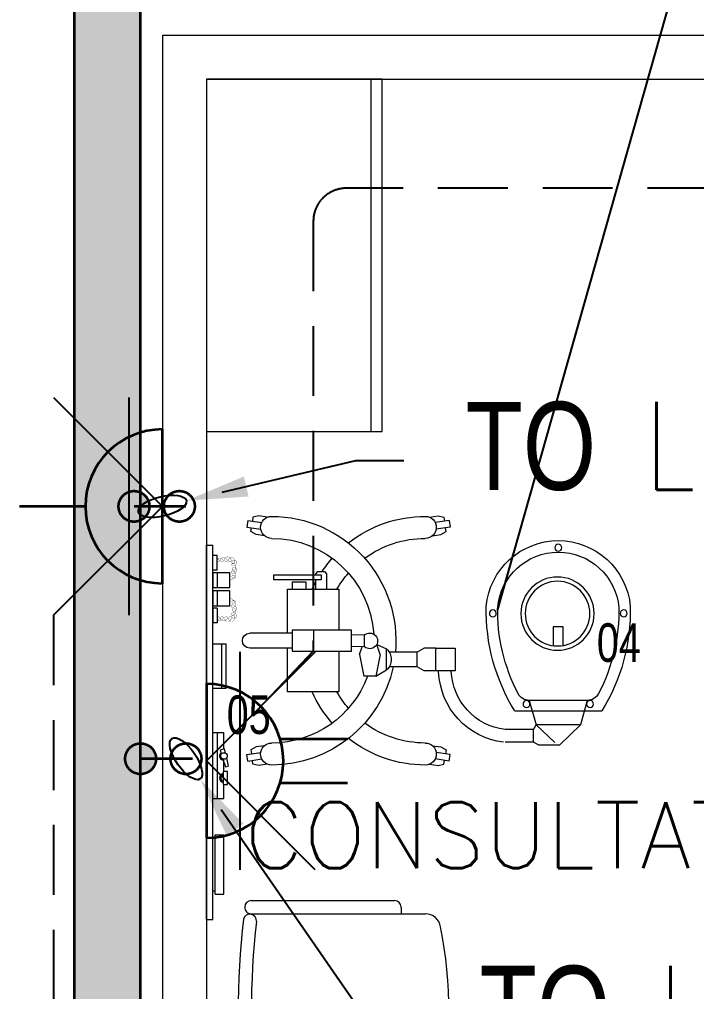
# Model space of a CAD drawing. Header units: inches. Extents: x -12418 to 57169, y -29325 to 19878.
# Drawn here: x 37525 to 39064, y -4920 to -2711 of the extents above; entities that cross this region are included whole.
import ezdxf
from ezdxf import colors
from ezdxf.entities.mleader import LeaderData, LeaderLine
from ezdxf.enums import TextEntityAlignment as Align
from ezdxf.math import Vec2, Vec3

# ---------------------------------------------------------------- set-up
doc = ezdxf.new("R2010")
doc.units = ezdxf.units.IN
doc.header["$LTSCALE"] = 25
doc.header["$MEASUREMENT"] = 0
doc.linetypes.add('DASHDOT', pattern=[25.4, 12.7, -6.35, 0, -6.35])
doc.linetypes.add('HIDDEN', pattern=[9.525, 6.35, -3.175])
doc.layers.get('0').update_dxf_attribs({"color": 8})
doc.layers.get('Defpoints').update_dxf_attribs({"color": 8})
for name, color, linetype, lineweight in [('00-Ground Floor$0$72_EGR_BASE_TEXT', 252, 'Continuous', 5), ('00-Ground Floor$0$72_EGR_EQP_TAG', 142, 'Continuous', 5), ('00-Ground Floor$0$LOADING', 253, 'Continuous', 5), ('00-Ground Floor$0$Walls', 251, 'Continuous', 5), ('E-LITE-CIRC @ 100', 6, 'Continuous', 25), ('E-LITE-CLNG-CNDT', 6, 'DASHDOT', 35), ('E-LITE-EXIT-NUMB', 6, 'Continuous', 25), ('E-POWR-CLNG-CNDT', 6, 'DASHDOT', 35), ('E-POWR-FLOR-CNDT', 6, 'HIDDEN', 25), ('E-POWR-WALL @ 100', 4, 'Continuous', 35), ('T-CABL-TRAY', 251, 'Continuous', 35)]:
    doc.layers.add(name, color=color, linetype=linetype, lineweight=lineweight)
doc.styles.add('00-Ground Floor$0$SIMPLEX', font='SIMPLEX.shx', dxfattribs={"height": 150})
doc.styles.add('00-Ground Floor$0$X3G_ENTITY_257CFD', font='swisscl.ttf', dxfattribs={"height": 200})
doc.styles.add('DC_Simplex', font='SIMPLEX.shx', dxfattribs={"width": 0.7})

# ---------------------------------------------------------------- blocks, each defined once
blk = doc.blocks.new('00-Ground Floor$0$GF21016-P')
at = {"layer": '00-Ground Floor$0$LOADING', "extrusion": (-1.24384e-09, -1.20261e-09, -1)}
for p, q in [((0.0128, 0.0179), (0.0128, 0.4136)), ((0.4628, 0.0179), (0.4628, 0.4136)), ((-0.0022, 0.3585), (0.0128, 0.3585)), ((0.4778, 0.3585), (0.4628, 0.3585)), ((-0.0172, 0.0179), (-0.0172, 0.3435)), ((0.4928, 0.0179), (0.4928, 0.3435)), ((0.4778, 0.0029), (0.4778, 0.0029))]:
    blk.add_line(p, q, dxfattribs=at)
for centre, radius, start, end in [((-0.2378, -0.5362), 1.0036, 78.7568, 101.2432), ((-0.0478, 0.4136), 0.035, 0, 80.6557), ((-0.4278, 0.4136), 0.035, 99.3443, 180), ((0.0022, 0.3435), 0.015, 0, 90), ((-0.4778, 0.3435), 0.015, 90, 180), ((-0.0284, 0.0145), 0.015, 284.3864, 95.5209), ((-0.2378, 1.8928), 1.8749, 263.6341, 276.3659), ((-0.4471, 0.0145), 0.015, 84.4791, 255.6136), ((0.0022, 0.0179), 0.015, 270, 0), ((0.0022, 0.0179), 0.015, 180, 270), ((-0.2378, 1.8734), 1.8855, 263.5119, 276.4881), ((-0.4778, 0.0179), 0.015, 270, 0), ((-0.4778, 0.0179), 0.015, 180, 270)]:
    blk.add_arc(centre, radius, start, end, dxfattribs=at)
blk = doc.blocks.new('00-Ground Floor$0$GF21027-P')
at = {"layer": '00-Ground Floor$0$LOADING'}
for p, q in [((0.4, 0.4), (-0.4, 0.4)), ((-0.4, 0.4), (-0.4, 0)), ((0.4, 0), (0.4, 0.4)), ((-0.4, 0.025), (0.4, 0.025)), ((-0.4, 0), (0.4, 0))]:
    blk.add_line(p, q, dxfattribs=at)
blk = doc.blocks.new('00-Ground Floor$0$mobile light')
at = {"layer": '00-Ground Floor$0$LOADING'}
for p, q in [((1882.58, -498.29), (1882.35, -499.8)), ((1882.58, -498.29), (1885.78, -498.78)), ((1883.78, -497.56), (1883.65, -498.45)), ((1885.1, -497.29), (1883.78, -497.56)), ((1887.04, -497.59), (1885.1, -497.29)), ((1923.94, -497.59), (1925.88, -497.29)), ((1928.41, -498.29), (1925.2, -498.78)), ((1925.88, -497.29), (1927.2, -497.56)), ((1927.2, -497.56), (1927.33, -498.45)), ((1928.41, -498.29), (1928.63, -499.8)), ((1882.35, -499.8), (1885.55, -500.28)), ((1883.28, -500.85), (1883.42, -499.96)), ((1884.47, -501.5), (1883.28, -500.85)), ((1928.63, -499.8), (1925.43, -500.28)), ((1926.52, -501.5), (1927.7, -500.85)), ((1927.7, -500.85), (1927.56, -499.96)), ((1886.4, -501.79), (1884.47, -501.5)), ((1924.58, -501.79), (1926.52, -501.5)), ((1947.59, -502.62), (1941.09, -502.62)), ((1948.76, -501.94), (1947.59, -502.62)), ((1947.59, -502.62), (1947.59, -505.45)), ((1948.15, -506.5), (1952.41, -502.55)), ((1953.47, -501.94), (1948.76, -501.94)), ((1958.23, -506.5), (1953.47, -501.94)), ((1947.59, -505.45), (1941.09, -505.45)), ((1947.59, -505.45), (1948.15, -506.5)), ((1946.6, -512.08), (1948.15, -506.5)), ((1958.23, -506.5), (1948.15, -506.5)), ((1959.78, -512.08), (1958.23, -506.5)), ((1963.08, -509.67), (1943.3, -509.67)), ((1959.78, -512.08), (1946.6, -512.08)), ((1908.01, -522.53), (1909, -517.55)), ((1911.69, -517.55), (1909, -517.55)), ((1912.69, -522.53), (1911.69, -517.55)), ((1911.69, -517.55), (1914.17, -518.99)), ((1922.73, -518.8), (1921.08, -519.69)), ((1925.38, -518.8), (1922.73, -518.8)), ((1914.17, -518.99), (1914.17, -523.77)), ((1921.08, -519.69), (1914.74, -519.69)), ((1921.08, -519.69), (1921.08, -523.01)), ((1921.08, -519.69), (1921.08, -523.01)), ((1892.68, -528.06), (1892.68, -523.24)), ((1892.68, -523.24), (1906.16, -523.24)), ((1897.5, -528.06), (1897.5, -523.24)), ((1906.16, -523.24), (1906.16, -528.06)), ((1908.01, -522.53), (1908.62, -524.28)), ((1912.69, -522.53), (1911.9, -524.78)), ((1921.08, -523.01), (1914.77, -523.01)), ((1922.73, -523.93), (1921.08, -523.04)), ((1892.68, -523.97), (1883.05, -523.97)), ((1909.15, -524.25), (1906.16, -524.32)), ((1909.15, -524.25), (1909.15, -526.94)), ((1911.9, -524.78), (1914.17, -523.77)), ((1925.38, -523.93), (1922.73, -523.93)), ((1892.68, -527.34), (1883.05, -527.34)), ((1909.15, -526.94), (1906.16, -526.87)), ((1906.16, -528.06), (1892.68, -528.06)), ((1884.47, -549.77), (1883.28, -550.42)), ((1886.4, -549.48), (1884.47, -549.77)), ((1924.58, -549.48), (1926.52, -549.77)), ((1926.52, -549.77), (1927.7, -550.42)), ((1882.35, -551.47), (1885.55, -550.99)), ((1882.58, -552.98), (1882.35, -551.47)), ((1883.28, -550.42), (1883.42, -551.31)), ((1928.63, -551.47), (1925.43, -550.99)), ((1927.7, -550.42), (1927.56, -551.31)), ((1928.41, -552.98), (1928.63, -551.47)), ((1882.58, -552.98), (1885.78, -552.5)), ((1883.78, -553.71), (1883.65, -552.82)), ((1885.1, -553.98), (1883.78, -553.71)), ((1887.04, -553.69), (1885.1, -553.98)), ((1923.94, -553.69), (1925.88, -553.98)), ((1928.41, -552.98), (1925.2, -552.5)), ((1925.88, -553.98), (1927.2, -553.71)), ((1927.2, -553.71), (1927.33, -552.82))]:
    blk.add_line(p, q, dxfattribs=at)
for points in [[(1903.33, -523.24), (1903.33, -514.02), (1891.61, -514.02), (1891.61, -523.97)], [(1954.27, -524.55), (1954.27, -528.82), (1952.05, -528.82), (1952.05, -524.5)], [(1891.61, -527.34), (1891.61, -537.34), (1903.33, -537.34), (1903.33, -528.06)], [(1892.74, -537.34), (1892.74, -539.04), (1895.76, -539.04), (1895.76, -537.34)], [(1898.05, -537.34), (1898.05, -539.5)], [(1898.05, -540.63), (1898.05, -540.87), (1898.53, -541.35), (1900.02, -541.35), (1900.5, -540.87), (1900.5, -537.34)]]:
    blk.add_lwpolyline(points, dxfattribs=at)
for points in [[(1929.78, -518.8), (1925.38, -518.8), (1925.38, -523.93), (1929.78, -523.93)], [(1899.3, -539.5), (1888.5, -539.5), (1888.5, -540.63), (1899.3, -540.63)]]:
    blk.add_lwpolyline(points, close=True, dxfattribs=at)
for centre, radius in [((1945.96, -511.25), 0.793), ((1960.42, -511.25), 0.793), ((1953.01, -531.79), 8.32), ((1953.01, -531.79), 7.35), ((1938.31, -531.85), 0.793), ((1968.07, -531.85), 0.793), ((1953.19, -546.77), 0.793)]:
    blk.add_circle(centre, radius, dxfattribs=at)
for centre, radius, start, end in [((1888.02, -499.89), 2.5, 90, 270), ((1888.02, -525.64), 28.25, 12.1463, 90), ((1922.96, -525.64), 28.25, 90, 128.2073), ((1922.96, -499.89), 2.5, 270, 90), ((1888.02, -525.64), 23.25, 20.3387, 90), ((1922.96, -525.64), 23.25, 90, 126.3743), ((1942.82, -519.31), 16.86, 97.1293, 177.6115), ((1942.82, -519.31), 13.97, 97.1293, 177.6115), ((1922.96, -525.64), 28.25, 138.4974, 155.7305), ((1980.13, -532.49), 43.32, 148.2167, 181.2501), ((1926.25, -532.49), 43.32, 358.7499, 31.7833), ((1922.96, -525.64), 23.25, 138.7224, 150.0382), ((1946.6, -514.96), 2.89, 90, 152.4092), ((1959.78, -514.96), 2.89, 27.5908, 90), ((1980.13, -532.49), 40.72, 152.4092, 181.2501), ((1926.25, -532.49), 40.72, 358.7499, 27.5908), ((1911.94, -521.38), 3.27, 313.0112, 46.9888), ((1888.02, -525.64), 28.25, 270, 5.3386), ((1883.05, -525.65), 1.68, 90, 270), ((1910.32, -525.6), 1.78, 229.0673, 130.9327), ((1888.02, -525.64), 23.25, 270, 356.3184), ((1953.19, -531.93), 16.44, 185.2361, 354.7639), ((1953.19, -531.93), 13.84, 185.2361, 354.7639), ((1922.96, -525.64), 28.25, 204.483, 208.105), ((1922.96, -525.64), 23.25, 210.2349, 221.2776), ((1922.96, -525.64), 28.25, 213.7985, 221.5026), ((1922.96, -525.64), 23.25, 233.6257, 270), ((1888.02, -551.39), 2.5, 90, 270), ((1922.96, -525.64), 28.25, 231.7927, 270), ((1922.96, -551.39), 2.5, 270, 90)]:
    blk.add_arc(centre, radius, start, end, dxfattribs=at)
blk = doc.blocks.new('00-Ground Floor$0$ME19011A-P')
for p, q in [((-0.425, 0), (0.425, 0)), ((-0.425, 0), (-0.425, -0.015)), ((0.425, 0), (0.425, -0.015)), ((-0.425, -0.015), (0.425, -0.015)), ((-0.3675, -0.0198), (-0.2325, -0.0198)), ((-0.3675, -0.0198), (-0.3675, -0.0399)), ((-0.36, -0.015), (-0.36, -0.0198)), ((-0.24, -0.015), (-0.24, -0.0198)), ((-0.2325, -0.0198), (-0.2325, -0.0399)), ((-0.15, -0.015), (-0.15, -0.04)), ((0, -0.015), (0, -0.04)), ((0.1, -0.015), (0.1, -0.045)), ((0.2, -0.045), (0.2, -0.015)), ((0.2818, -0.015), (0.2484, -0.015)), ((0.2484, -0.0243), (0.2484, -0.015)), ((0.2818, -0.0243), (0.2818, -0.015)), ((0.3211, -0.015), (0.2877, -0.015)), ((0.2877, -0.015), (0.2877, -0.0531)), ((0.3211, -0.0531), (0.3211, -0.015)), ((0.3623, -0.015), (0.3289, -0.015)), ((0.3289, -0.015), (0.3289, -0.0531)), ((0.3623, -0.0531), (0.3623, -0.015)), ((0.3682, -0.0243), (0.3682, -0.015)), ((0.3682, -0.015), (0.4016, -0.015)), ((0.4016, -0.0243), (0.4016, -0.015)), ((-0.3675, -0.0399), (-0.2325, -0.0399)), ((-0.15, -0.025), (0, -0.025)), ((-0.15, -0.04), (-0.1187, -0.04)), ((-0.0887, -0.04), (-0.0637, -0.04)), ((-0.0606, -0.0371), (-0.0787, -0.0432)), ((-0.0787, -0.0432), (-0.077, -0.0497)), ((-0.0402, -0.0312), (-0.0496, -0.0337)), ((-0.047, -0.0434), (-0.0376, -0.0409)), ((-0.0376, -0.0409), (-0.0402, -0.0312)), ((-0.0379, -0.04), (0, -0.04)), ((0.1, -0.035), (0.2, -0.035)), ((0.2818, -0.0243), (0.2484, -0.0243)), ((0.3211, -0.0243), (0.2877, -0.0243)), ((0.3623, -0.0243), (0.3289, -0.0243)), ((0.3682, -0.0243), (0.4016, -0.0243)), ((-0.0582, -0.046), (-0.077, -0.0497)), ((0.1, -0.045), (0.2, -0.045)), ((0.2877, -0.0531), (0.3211, -0.0531)), ((0.3289, -0.0531), (0.3623, -0.0531))]:
    blk.add_line(p, q)
blk.add_lwpolyline([(-0.1187, -0.0482), (-0.0887, -0.0482), (-0.0887, -0.0382), (-0.1187, -0.0382)], close=True)
at = {"color": 8, "const_width": 0.000601}
for points in [[(0.3044, -0.0531, -0.184574), (0.2977, -0.0636, -1.44364), (0.2961, -0.0581, -0.837915), (0.2969, -0.0664, -0.30536), (0.2839, -0.062, -1.584726), (0.2894, -0.0609, -0.253153), (0.2827, -0.0684, -0.874198), (0.2775, -0.0585, -0.915253), (0.2791, -0.0658, -0.223821), (0.2683, -0.0644, -1.703343), (0.272, -0.0597, -0.588962), (0.2621, -0.068, -0.717795), (0.2625, -0.0581, -0.983104), (0.2645, -0.0644, -0.326362), (0.2534, -0.0609, -0.758716), (0.2609, -0.0514, -0.906186), (0.2593, -0.0565, -0.189488), (0.2526, -0.0522, -0.7948), (0.2613, -0.0423, -1.223996), (0.2574, -0.047, -0.072149), (0.2534, -0.0403, -0.645886), (0.2609, -0.0324, -1.366917), (0.2574, -0.0371, -0.078415), (0.2542, -0.0308, -0.723006), (0.2613, -0.0256, -1.105484), (0.2582, -0.0292, -0.221197), (0.2566, -0.0243, -0.221197)], [(0.3456, -0.0531, 0.184574), (0.3523, -0.0636, 1.44364), (0.3539, -0.0581, 0.837915), (0.3531, -0.0664, 0.30536), (0.3661, -0.062, 1.584726), (0.3606, -0.0609, 0.253153), (0.3673, -0.0684, 0.874198), (0.3725, -0.0585, 0.915253), (0.3709, -0.0658, 0.223821), (0.3817, -0.0644, 1.703343), (0.378, -0.0597, 0.588962), (0.3879, -0.068, 0.717795), (0.3875, -0.0581, 0.983104), (0.3855, -0.0644, 0.326362), (0.3966, -0.0609, 0.758716), (0.3891, -0.0514, 0.906186), (0.3907, -0.0565, 0.189488), (0.3974, -0.0522, 0.7948), (0.3887, -0.0423, 1.223996), (0.3926, -0.047, 0.072149), (0.3966, -0.0403, 0.645886), (0.3891, -0.0324, 1.366917), (0.3926, -0.0371, 0.078415), (0.3958, -0.0308, 0.723006), (0.3887, -0.0256, 1.105484), (0.3918, -0.0292, 0.221197), (0.3934, -0.0243, 0.221197)]]:
    blk.add_lwpolyline(points, format="xyb", dxfattribs=at)
blk.add_circle((-0.0537, -0.04), 0.0075)
for centre, radius, start, end in [((-0.1037, -0.04), 0.01, 10.4593, 169.5407), ((-0.1037, -0.04), 0.0075, 14.0075, 165.9925), ((-0.0537, -0.04), 0.01, 45, 180)]:
    blk.add_arc(centre, radius, start, end)
blk = doc.blocks.new('00-Ground Floor$0$M.44.57.64')
at = {"layer": '00-Ground Floor$0$LOADING', "xscale": 1000.000000000002, "yscale": 1000.000000000002, "zscale": 1000.000000000002, "rotation": 225.9999036123427}
blk.add_blockref('00-Ground Floor$0$ME19011A-P', (-80806.9, 16720.7), dxfattribs=at)
blk = doc.blocks.new('00-Ground Floor')
at = {"layer": '00-Ground Floor$0$Walls'}
for p, q in [((37849.5, -2747.4, 0), (49047.9, -2747.4, 0)), ((37849.5, -2747.4, 0), (37849.5, -6947.4, 0)), ((37949.5, -2847.4, 0), (41699, -2847.4, 0)), ((37949.5, -2847.4, 0), (37949.5, -6847.4, 0))]:
    blk.add_line(p, q, dxfattribs=at)
at = {"layer": '00-Ground Floor$0$LOADING', "color": 1, "xscale": 1000, "yscale": 1000, "zscale": 1000, "rotation": 90.00000002091177}
blk.add_blockref('00-Ground Floor$0$GF21027-P', (38349.5, -3247.4, 0), dxfattribs=at)
at = {"layer": '00-Ground Floor$0$LOADING', "xscale": -10, "yscale": 10, "zscale": 10, "rotation": 180}
blk.add_blockref('00-Ground Floor$0$mobile light', (19217.7, -9379.2), dxfattribs=at)
at = {"layer": '00-Ground Floor$0$LOADING', "rotation": 224.0000963876573}
blk.add_blockref('00-Ground Floor$0$M.44.57.64', (-31793.2, -48436.4, 0), dxfattribs=at)
at = {"layer": '00-Ground Floor$0$LOADING', "color": 1, "extrusion": (2.24019e-05, 2.67576e-11, 1), "xscale": -1000.000000000004, "yscale": 1000.000000000004, "zscale": -1000.000000000004, "rotation": 270.0000251123531}
blk.add_blockref('00-Ground Floor$0$GF21016-P', (38033.8, -5206, 0.9), dxfattribs=at)
at = {"layer": '00-Ground Floor$0$72_EGR_BASE_TEXT', "insert": (39742.7, -4489.9, 0), "char_height": 150, "attachment_point": 2, "style": '00-Ground Floor$0$SIMPLEX'}
blk.add_mtext('CONSULTATION ROOM NEUROLOGY', dxfattribs=at)
at = {"layer": '00-Ground Floor$0$72_EGR_EQP_TAG', "char_height": 87.47, "attachment_point": 2, "style": '00-Ground Floor$0$X3G_ENTITY_257CFD'}
for s, insert in [('04', (38887.1, -4083.4, 0)), ('05', (38045.8, -4247.2, 0))]:
    blk.add_mtext(s, dxfattribs=dict(at, insert=insert))
blk = doc.blocks.new('*U33')
for p, q in [((-0.5, -1.677), (-0.5, -3.211)), ((0.5, -1.677), (0.5, -3.211))]:
    blk.add_line(p, q)
blk.add_lwpolyline([(-1.75, 0, 1), (1.75, 0)], format="xyb", close=True)
at = {"layer": 'Defpoints'}
for p, q in [((-2.475, -2.475), (0, 0)), ((2.475, -2.475), (0, 0)), ((2.475, -0.758), (-2.475, -0.758))]:
    blk.add_line(p, q, dxfattribs=at)
at = {"layer": 'E-LITE-EXIT-NUMB', "style": 'DC_Simplex', "width": 0.7, "flags": 8}
blk.add_attdef('TYPE', text='', height=2, rotation=360, dxfattribs=at).set_placement((-2.682, 5.238), align=Align.RIGHT)
blk.add_attdef('CIRCUIT', (2.682, 5.238), '', height=2, rotation=360, dxfattribs=at)
blk = doc.blocks.new('*U35')
blk.add_line((1.75, 0), (3.25, 0))
blk.add_lwpolyline([(0, -1.75, 1), (0, 1.75)], format="xyb", close=True)
at = {"layer": 'Defpoints'}
for p, q in [((2.475, 2.475), (0, 0)), ((0.758, 2.475), (0.758, -2.475)), ((2.475, -2.475), (0, 0))]:
    blk.add_line(p, q, dxfattribs=at)
at = {"layer": 'E-LITE-EXIT-NUMB', "style": 'DC_Simplex', "width": 0.7, "flags": 8}
blk.add_attdef('TYPE', text='', height=2, rotation=360, dxfattribs=at).set_placement((-2.682, 5.238), align=Align.RIGHT)
blk.add_attdef('CIRCUIT', (2.682, 5.238), '', height=2, rotation=360, dxfattribs=at)
blk = doc.blocks.new('ARR0W')
at = {"color": 45}
blk.add_ellipse((0, 0), major_axis=(0.4, 0), ratio=0.4, dxfattribs=at)
at = {"color": 45, "ltscale": 0.5}
blk.add_solid([(-1.4, 0.167), (-0.4, 0), (-1.4, -0.167)], dxfattribs=at)
blk = doc.blocks.new('*U71')
at = {"lineweight": 0}
h = blk.add_hatch(dxfattribs=at)
h.set_pattern_fill('HEX', color=253, scale=8, angle=180, style=0)
h.set_pattern_definition([(180, (-17646.86, -2e-10), (6e-13, -43.99409), [25.4, -50.8]), (300, (-17646.86, -2e-10), (38.1, 21.99705), [25.4, -50.8]), (240, (-17672.26, -2e-10), (38.1, -21.99705), [25.4, -50.8])])
h.paths.add_polyline_path([(-5700, 150), (-5700, 0), (0, 0), (0, 150)])
at = {"color": 0}
for p, q in [((0, 150), (-5700, 150)), ((0, 0), (-5700, 0))]:
    blk.add_line(p, q, dxfattribs=at)
blk = doc.blocks.new('A$C767e6835')
at = {"layer": 'T-CABL-TRAY', "linetype": 'Continuous', "rotation": 270}
blk.add_blockref('*U71', (17550, -4100), dxfattribs=at)

msp = doc.modelspace()

# ---------------------------------------------------------------- hatches: boundary and pattern name
at = {"layer": 'E-POWR-CLNG-CNDT'}
h = msp.add_hatch(color=256, dxfattribs=at)
h.dxf.hatch_style = 1
h.paths.add_polyline_path([(37750, -3817.6, 1), (37820, -3817.6, 1)])
h = msp.add_hatch(color=256, dxfattribs=at)
h.dxf.hatch_style = 1
h.paths.add_polyline_path([(37765, -4390.9, 1), (37835, -4390.9, 1)])

# ---------------------------------------------------------------- linework, layer by layer
at = {"color": 7}
msp.add_line((38611.7, -4054.3), (39038.3, -2547.8), dxfattribs=at)
at = {"layer": 'E-POWR-CLNG-CNDT', "elevation": 0}
for points in [[(37903.1, -3817.6), (37785, -3817.6)], [(37918.1, -4390.9), (37800, -4390.9)]]:
    msp.add_lwpolyline(points, dxfattribs=at)
at = {"layer": 'E-POWR-CLNG-CNDT'}
for centre in [(37785, -3817.6, 0), (37888.1, -3817.6, 0), (37800, -4390.9, 0), (37903.1, -4390.9, 0)]:
    msp.add_circle(centre, 35, dxfattribs=at)
at = {"layer": 'E-POWR-FLOR-CNDT', "elevation": 0}
msp.add_lwpolyline([(39472.9, -2971.2), (39349.2, -3094.9), (38267.6, -3094.9, 0.414214), (38192.6, -3169.9), (38192.6, -4146.7), (38073.2, -4272.1)], format="xyb", dxfattribs=at)
msp.add_lwpolyline([(37725.8, -3941.3), (37602, -4065.1), (37602, -7303.8), (46270.1, -7303.8)], dxfattribs=at)

# ---------------------------------------------------------------- block references
at = {"layer": 'E-LITE-CLNG-CNDT'}
msp.add_blockref('00-Ground Floor', (0, 0), dxfattribs=at)
at = {"layer": 'E-POWR-FLOR-CNDT'}
msp.add_blockref('A$C767e6835', (20099.5, -2847.4, 0.4), dxfattribs=at)
at = {"layer": 'E-POWR-WALL @ 100', "xscale": 100, "yscale": 100, "zscale": 100}
for name, p, rotation in [('*U35', (37849.5, -3817.6, 0), 180), ('*U33', (37949.5, -4395.9, 0), 89.99999999999999)]:
    msp.add_blockref(name, p, dxfattribs=dict(at, rotation=rotation))

# ---------------------------------------------------------------- leaders
at = {"layer": 'E-LITE-CIRC @ 100'}
ml = msp.add_multileader_mtext('Standard', dxfattribs=at)
ml.set_content('{\\Fdc_el_romans|c0;\\W0.8;TO\\Fromans|c0; \\Fsimplex|c0;LP-GF/S2}', color=256, style='DC_Simplex')
ml.set_leader_properties()
ml.set_arrow_properties(name='ARR0W')
ml.build(insert=Vec2(0, 0))
ml.multileader.update_dxf_attribs({"dogleg_length": 200, "arrow_head_size": 140, "scale": 100})
ctx = ml.context
ctx.base_point, ctx.scale, ctx.char_height, ctx.arrow_head_size, ctx.landing_gap_size, ctx.plane_origin, ctx.plane_x_axis, ctx.plane_y_axis = Vec3(38398.4, -3713.5, 0), 100, 200, 140, 140, Vec3(51724.8, -11531.3, 0), Vec3(1, 0.000001, 0), Vec3(-0.000001, 1, 0)
notes = []
notes.append((ctx, [(0, (1, 1, 0), (38289.6, -3713.5, 0), (1, 0.000001, 0), 108.8, [(0, [(37849.5, -3817.6, 0)], 0, [])])]))
ctx.mtext.insert, ctx.mtext.text_direction, ctx.mtext.rotation, ctx.mtext.flow_direction = Vec3(38538.4, -3580.2, 0), Vec3(1, 0.000001, 0), 0.000001, 5
ml = msp.add_multileader_mtext('Standard', dxfattribs=at)
ml.set_content('{\\Fdc_el_romans|c0;\\W0.8;TO\\Fromans|c0; \\Fsimplex|c0;LP-GF/S5}', color=256, style='DC_Simplex')
ml.set_leader_properties()
ml.set_arrow_properties(name='ARR0W')
ml.build(insert=Vec2(0, 0))
ml.multileader.update_dxf_attribs({"dogleg_length": 200, "arrow_head_size": 140, "scale": 100})
ctx = ml.context
ctx.base_point, ctx.scale, ctx.char_height, ctx.arrow_head_size, ctx.landing_gap_size, ctx.plane_origin, ctx.plane_x_axis, ctx.plane_y_axis = Vec3(38430.4, -4994.7, 0), 100, 200, 140, 140, Vec3(53423.3, -14570.4, 0), Vec3(1, 0.000001, 0), Vec3(-0.000001, 1, 0)
notes.append((ctx, [(0, (1, 1, 0), (38321.7, -4994.7, 0), (1, 0.000001, 0), 108.8, [(0, [(37903.1, -4390.9, 0)], 0, [])])]))
ctx.mtext.insert, ctx.mtext.text_direction, ctx.mtext.rotation, ctx.mtext.flow_direction = Vec3(38570.4, -4861.3, 0), Vec3(1, 0.000001, 0), 0.000001, 5
for ctx, leaders in notes:
    for number, flags, end, landing, length, lines in leaders:
        leader = LeaderData()
        leader.index, (leader.has_last_leader_line, leader.has_dogleg_vector, leader.attachment_direction) = number, flags
        leader.last_leader_point, leader.dogleg_vector, leader.dogleg_length = Vec3(end), Vec3(landing), length
        for number, points, colour, breaks in lines:
            line = LeaderLine()
            line.index, line.vertices, line.color, line.breaks = number, Vec3.list(points), colors.encode_raw_color(colour), breaks
            leader.lines.append(line)
        ctx.leaders.append(leader)

doc.saveas('drawing.dxf')
